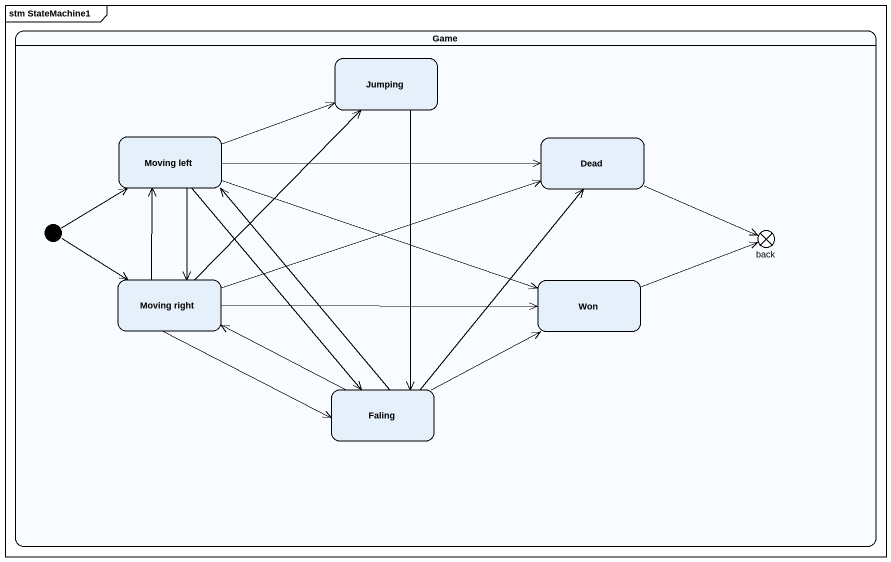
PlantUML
@startuml
mainframe stm StateMachine1
hide empty description
state Game {
  state Jumping
  state "Moving left" as Moving_left
  state Dead
  state back <<exitPoint>>
  state "Moving right" as Moving_right
  state Won
  state Faling
  [*] -up-> Moving_left
  [*] --> Moving_right
}
Jumping --> Faling
Moving_left -right-> Jumping
Moving_left -right-> Dead
Moving_left --> Moving_right
Moving_left -right-> Won
Moving_left --> Faling
Dead -right-> back
Moving_right -up-> Jumping
Moving_right -up-> Moving_left
Moving_right -right-> Dead
Moving_right -right-> Won
Moving_right -right-> Faling
Won -right-> back
Faling -up-> Moving_left
Faling -up-> Dead
Faling -left-> Moving_right
Faling -right-> Won
@enduml
